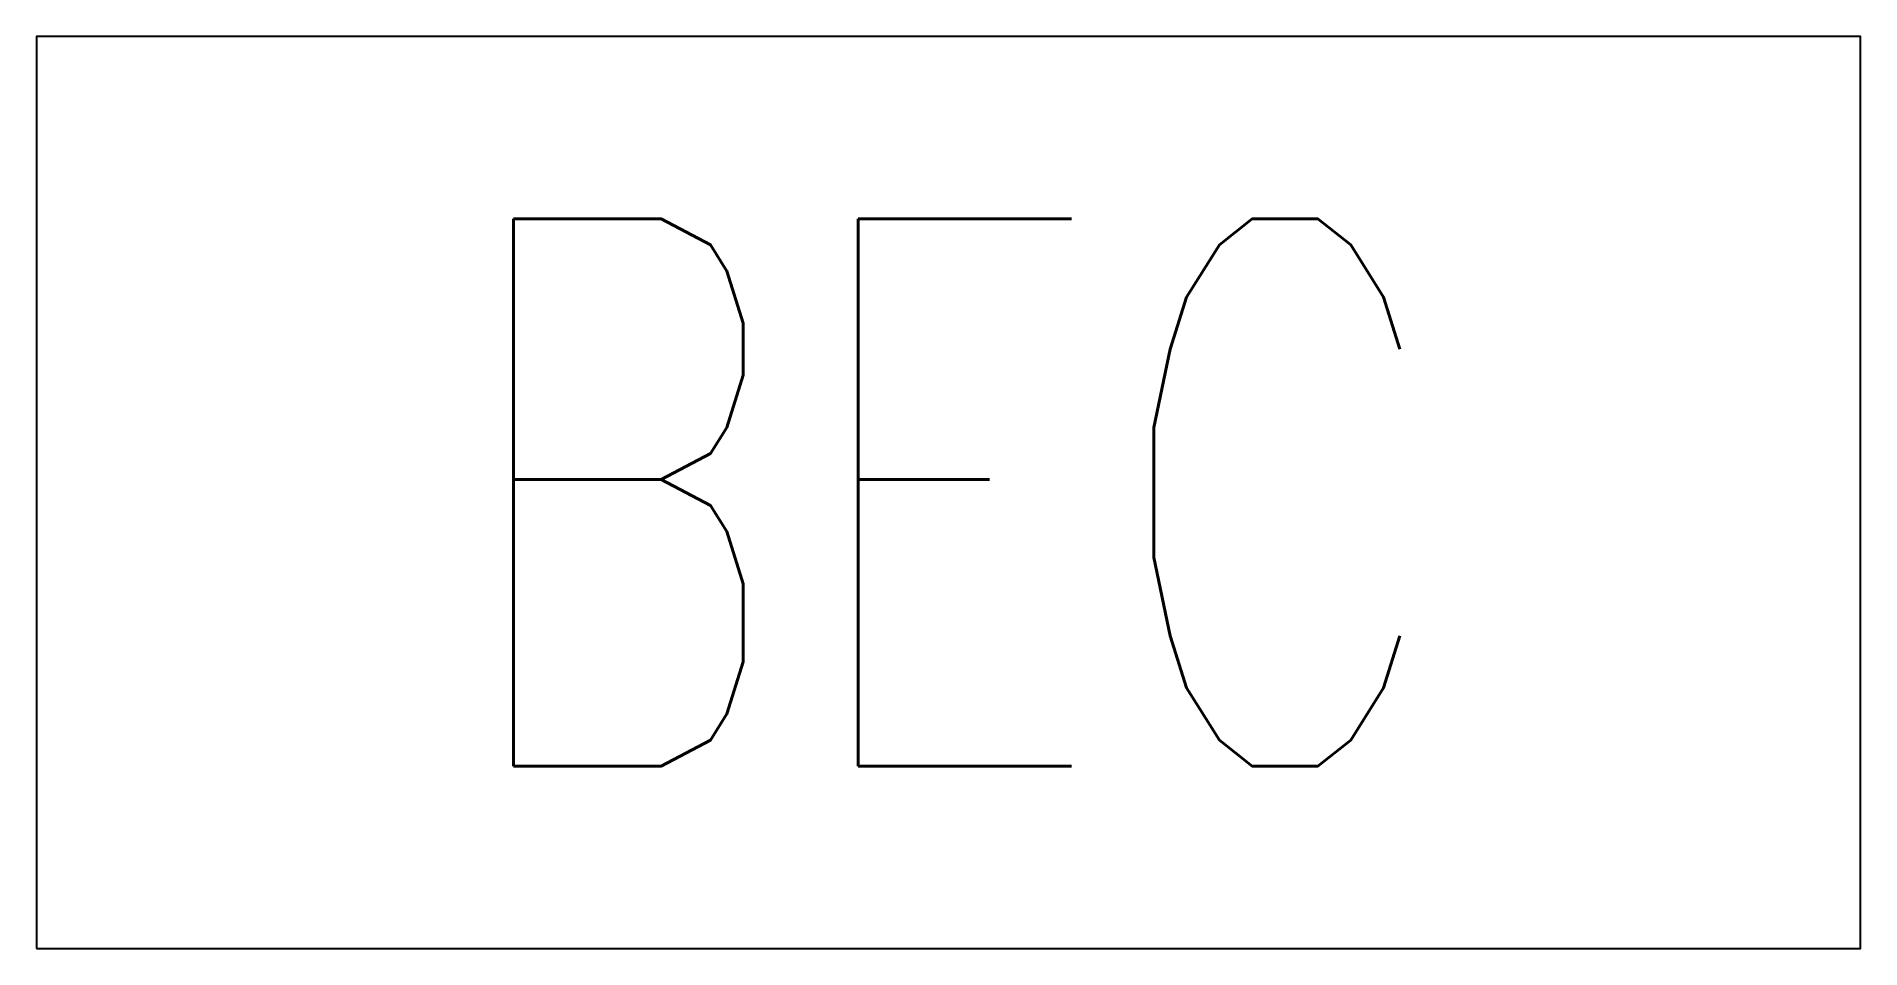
# Model space of a CAD drawing. Header units: millimetres. Extents: x -3 to 3, y -1.5 to 1.5.
import ezdxf

# ---------------------------------------------------------------- set-up
doc = ezdxf.new("R2010")
doc.units = ezdxf.units.MM
doc.header["$LTSCALE"] = 1000
doc.header["$PDMODE"] = 1
doc.header["$PDSIZE"] = 1
doc.styles.add('E-TEXT', font='romans.shx', dxfattribs={"width": 0.8, "bigfont": 'hztxt.shx'})

msp = doc.modelspace()

# ---------------------------------------------------------------- linework, layer by layer
msp.add_lwpolyline([(-3, -1.5), (3, -1.5), (3, 1.5), (-3, 1.5)], close=True)
for p in [(0, 1.5), (3, 0), (-3, 0), (0, -1.5)]:
    msp.add_point(p)

# ---------------------------------------------------------------- texts
at = {"color": 6, "insert": (0, 0), "char_height": 1.8, "width": 6, "attachment_point": 5, "line_spacing_factor": 0.6, "style": 'E-TEXT'}
msp.add_mtext('{\\W0.7;BEC}', dxfattribs=at)

doc.saveas('drawing.dxf')
